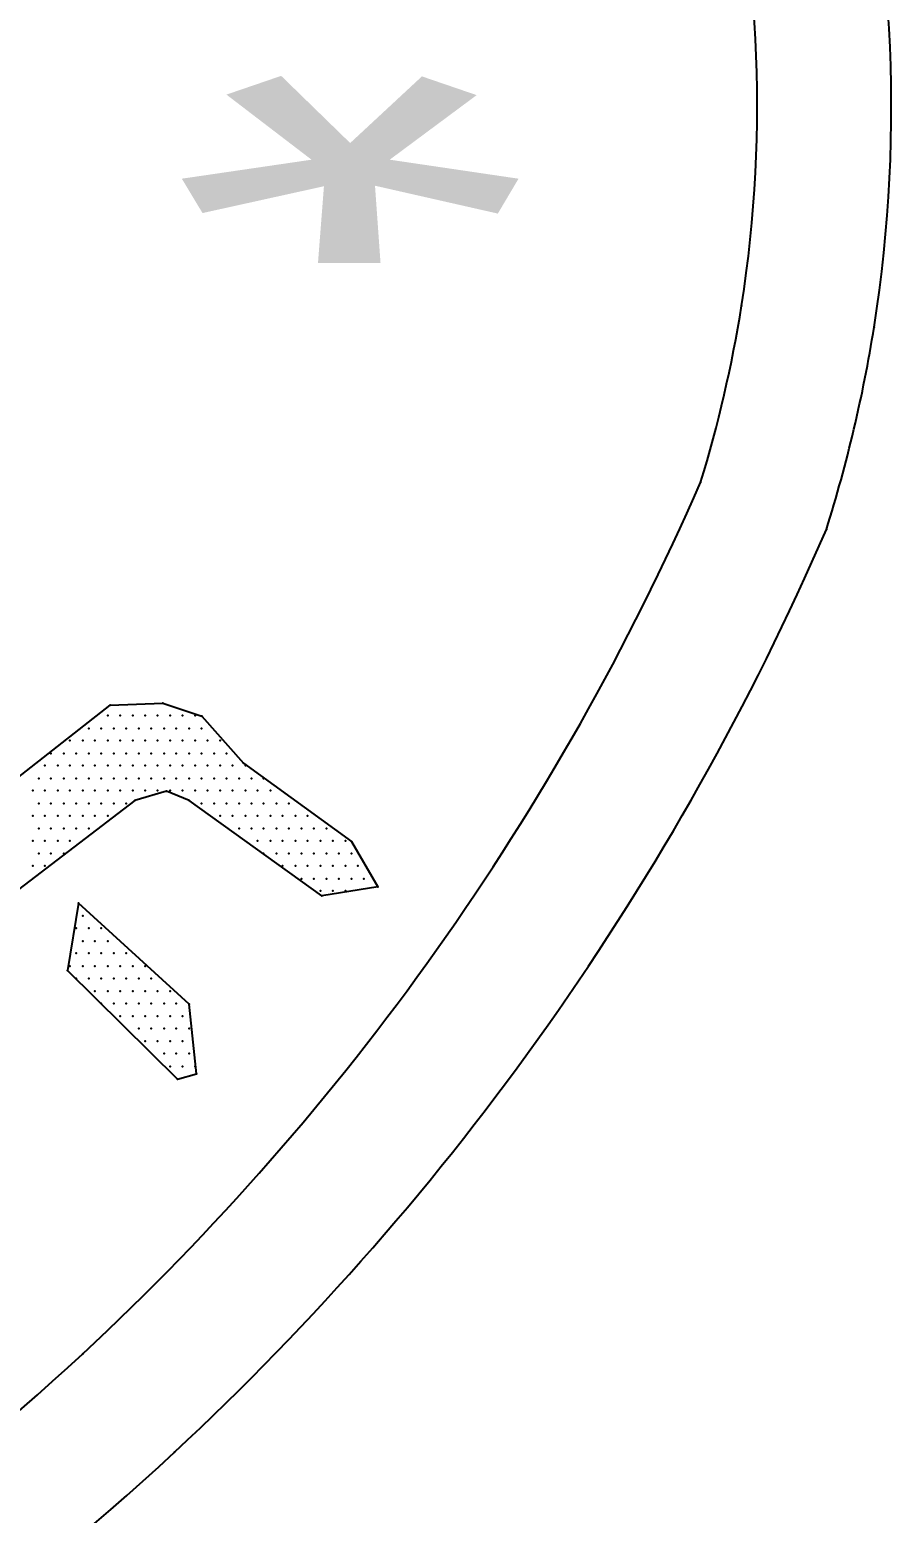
# Model space of a CAD drawing. Extents: x 204392 to 206166, y 706239 to 707835.
# Drawn here: x 204799.09 to 204813.98, y 707711.98 to 707737.6 of the extents above; entities that cross this region are included whole.
import ezdxf
from ezdxf.enums import TextEntityAlignment as Align

# ---------------------------------------------------------------- set-up
doc = ezdxf.new("R2010")
doc.units = 0
doc.header["$LTSCALE"] = 7
doc.header["$MEASUREMENT"] = 0
doc.layers.add('FNCP001', color=2, linetype='Continuous')
doc.layers.add('KOTERET', color=1, linetype='Continuous')

# ---------------------------------------------------------------- blocks, each defined once
blk = doc.blocks.new('elips')
at = {"layer": 'KOTERET', "color": 1, "linetype": 'Continuous'}
for points in [[(183499.183, 676929.419, 0.06433), (183486.442, 676932.934, 0.055067), (183475.12, 676933.272, 0.081051), (183461.745, 676930.522, 0.05642), (183453.274, 676926.141, 0.170965), (183446.76, 676918.546, 0.076819), (183445.768, 676914.054, 0.118306), (183447.357, 676907.208, 0.129737), (183452.434, 676901.439, 0.070189), (183462.373, 676896.203, 0.047922), (183469.826, 676894.308, 0.049022), (183480.493, 676893.543, 0.072792), (183496.095, 676896.245, 0.1248), (183506.346, 676901.851, 0.103709), (183511.977, 676909.816, 0.036886), (183512.389, 676911.563, 0.106536), (183512.104, 676916.688, 0.106243), (183507.037, 676924.426, 0.106919), (183499.183, 676929.419)], [(183470.016, 676895.454, 0.049045), (183480.462, 676894.704, 0.072972), (183495.768, 676897.364, 0.125195), (183505.554, 676902.701, 0.103069), (183510.89, 676910.222, 0.035565), (183511.244, 676911.747, 0.105225), (183511.001, 676916.329, 0.105504), (183506.224, 676923.602, 0.107235), (183498.761, 676928.342, 0.064474), (183486.278, 676931.783, 0.055181), (183475.189, 676932.116, 0.081162), (183462.162, 676929.44, 0.05669), (183453.886, 676925.154, 0.171614), (183447.842, 676918.129, 0.076301), (183446.929, 676914.012, 0.117637), (183448.397, 676907.731, 0.130118), (183453.1, 676902.394, 0.070334), (183462.769, 676897.296, 0.047983), (183470.016, 676895.454)]]:
    blk.add_lwpolyline(points, format="xyb", dxfattribs=at)
at = {"layer": 'KOTERET', "color": 2, "linetype": 'Continuous'}
for points in [[(183504.53, 676907.314), (183505.791, 676908.301)], [(183505.791, 676908.301), (183506.245, 676908.317)], [(183506.245, 676908.317), (183506.583, 676908.206)], [(183505.77, 676908.211), (183505.77, 676908.211)], [(183505.876, 676908.211), (183505.876, 676908.211)], [(183505.987, 676908.211), (183505.987, 676908.211)], [(183506.092, 676908.211), (183506.092, 676908.211)], [(183506.198, 676908.211), (183506.198, 676908.211)], [(183506.309, 676908.211), (183506.309, 676908.211)], [(183506.414, 676908.211), (183506.414, 676908.211)], [(183506.525, 676908.211), (183506.525, 676908.211)], [(183506.583, 676908.206), (183506.942, 676907.799)], [(183505.607, 676908.1), (183505.607, 676908.1)], [(183505.712, 676908.1), (183505.712, 676908.1)], [(183505.823, 676908.1), (183505.823, 676908.1)], [(183505.929, 676908.1), (183505.929, 676908.1)], [(183506.039, 676908.1), (183506.039, 676908.1)], [(183506.145, 676908.1), (183506.145, 676908.1)], [(183506.256, 676908.1), (183506.256, 676908.1)], [(183506.361, 676908.1), (183506.361, 676908.1)], [(183506.472, 676908.1), (183506.472, 676908.1)], [(183506.578, 676908.1), (183506.578, 676908.1)], [(183505.443, 676907.995), (183505.443, 676907.995)], [(183505.554, 676907.995), (183505.554, 676907.995)], [(183505.659, 676907.995), (183505.659, 676907.995)], [(183505.77, 676907.995), (183505.77, 676907.995)], [(183505.876, 676907.995), (183505.876, 676907.995)], [(183505.987, 676907.995), (183505.987, 676907.995)], [(183506.092, 676907.995), (183506.092, 676907.995)], [(183506.198, 676907.995), (183506.198, 676907.995)], [(183506.309, 676907.995), (183506.309, 676907.995)], [(183506.414, 676907.995), (183506.414, 676907.995)], [(183506.525, 676907.995), (183506.525, 676907.995)], [(183506.631, 676907.995), (183506.631, 676907.995)], [(183506.741, 676907.995), (183506.741, 676907.995)], [(183505.227, 676907.778), (183505.227, 676907.778)], [(183505.279, 676907.884), (183505.279, 676907.884)], [(183505.337, 676907.778), (183505.337, 676907.778)], [(183505.39, 676907.884), (183505.39, 676907.884)], [(183505.443, 676907.778), (183505.443, 676907.778)], [(183505.496, 676907.884), (183505.496, 676907.884)], [(183505.554, 676907.778), (183505.554, 676907.778)], [(183505.607, 676907.884), (183505.607, 676907.884)], [(183505.659, 676907.778), (183505.659, 676907.778)], [(183505.712, 676907.884), (183505.712, 676907.884)], [(183505.77, 676907.778), (183505.77, 676907.778)], [(183505.823, 676907.884), (183505.823, 676907.884)], [(183505.876, 676907.778), (183505.876, 676907.778)], [(183505.929, 676907.884), (183505.929, 676907.884)], [(183505.987, 676907.778), (183505.987, 676907.778)], [(183506.039, 676907.884), (183506.039, 676907.884)], [(183506.092, 676907.778), (183506.092, 676907.778)], [(183506.145, 676907.884), (183506.145, 676907.884)], [(183506.198, 676907.778), (183506.198, 676907.778)], [(183506.256, 676907.884), (183506.256, 676907.884)], [(183506.309, 676907.778), (183506.309, 676907.778)], [(183506.361, 676907.884), (183506.361, 676907.884)], [(183506.414, 676907.778), (183506.414, 676907.778)], [(183506.472, 676907.884), (183506.472, 676907.884)], [(183506.525, 676907.778), (183506.525, 676907.778)], [(183506.578, 676907.884), (183506.578, 676907.884)], [(183506.631, 676907.778), (183506.631, 676907.778)], [(183506.689, 676907.884), (183506.689, 676907.884)], [(183506.741, 676907.778), (183506.741, 676907.778)], [(183506.794, 676907.884), (183506.794, 676907.884)], [(183506.847, 676907.778), (183506.847, 676907.778)], [(183506.942, 676907.799), (183507.876, 676907.124)], [(183506.958, 676907.778), (183506.958, 676907.778)], [(183505.174, 676907.667), (183505.174, 676907.667)], [(183505.279, 676907.667), (183505.279, 676907.667)], [(183505.39, 676907.667), (183505.39, 676907.667)], [(183505.496, 676907.667), (183505.496, 676907.667)], [(183505.607, 676907.667), (183505.607, 676907.667)], [(183505.712, 676907.667), (183505.712, 676907.667)], [(183505.823, 676907.667), (183505.823, 676907.667)], [(183505.929, 676907.667), (183505.929, 676907.667)], [(183506.039, 676907.667), (183506.039, 676907.667)], [(183506.145, 676907.667), (183506.145, 676907.667)], [(183506.256, 676907.667), (183506.256, 676907.667)], [(183506.361, 676907.667), (183506.361, 676907.667)], [(183506.472, 676907.667), (183506.472, 676907.667)], [(183506.578, 676907.667), (183506.578, 676907.667)], [(183506.689, 676907.667), (183506.689, 676907.667)], [(183506.794, 676907.667), (183506.794, 676907.667)], [(183506.905, 676907.667), (183506.905, 676907.667)], [(183507.011, 676907.667), (183507.011, 676907.667)], [(183507.116, 676907.667), (183507.116, 676907.667)], [(183505.121, 676907.562), (183505.121, 676907.562)], [(183505.227, 676907.562), (183505.227, 676907.562)], [(183505.337, 676907.562), (183505.337, 676907.562)], [(183505.443, 676907.562), (183505.443, 676907.562)], [(183505.554, 676907.562), (183505.554, 676907.562)], [(183505.659, 676907.562), (183505.659, 676907.562)], [(183505.77, 676907.562), (183505.77, 676907.562)], [(183505.876, 676907.562), (183505.876, 676907.562)], [(183505.987, 676907.562), (183505.987, 676907.562)], [(183506.277, 676907.557), (183506.003, 676907.477)], [(183506.092, 676907.562), (183506.092, 676907.562)], [(183506.198, 676907.562), (183506.198, 676907.562)], [(183506.472, 676907.477), (183506.277, 676907.557)], [(183506.309, 676907.562), (183506.309, 676907.562)], [(183506.414, 676907.562), (183506.414, 676907.562)], [(183506.525, 676907.562), (183506.525, 676907.562)], [(183506.631, 676907.562), (183506.631, 676907.562)], [(183506.741, 676907.562), (183506.741, 676907.562)], [(183506.847, 676907.562), (183506.847, 676907.562)], [(183506.958, 676907.562), (183506.958, 676907.562)], [(183507.063, 676907.562), (183507.063, 676907.562)], [(183507.174, 676907.562), (183507.174, 676907.562)], [(183506.003, 676907.477), (183504.419, 676906.269)], [(183505.174, 676907.451), (183505.174, 676907.451)], [(183505.279, 676907.451), (183505.279, 676907.451)], [(183505.39, 676907.451), (183505.39, 676907.451)], [(183505.496, 676907.451), (183505.496, 676907.451)], [(183505.607, 676907.451), (183505.607, 676907.451)], [(183505.712, 676907.451), (183505.712, 676907.451)], [(183505.823, 676907.451), (183505.823, 676907.451)], [(183505.929, 676907.451), (183505.929, 676907.451)], [(183507.618, 676906.654), (183506.472, 676907.477)], [(183506.578, 676907.451), (183506.578, 676907.451)], [(183506.689, 676907.451), (183506.689, 676907.451)], [(183506.794, 676907.451), (183506.794, 676907.451)], [(183506.905, 676907.451), (183506.905, 676907.451)], [(183507.011, 676907.451), (183507.011, 676907.451)], [(183507.116, 676907.451), (183507.116, 676907.451)], [(183507.227, 676907.451), (183507.227, 676907.451)], [(183507.333, 676907.451), (183507.333, 676907.451)], [(183505.121, 676907.345), (183505.121, 676907.345)], [(183505.227, 676907.345), (183505.227, 676907.345)], [(183505.337, 676907.345), (183505.337, 676907.345)], [(183505.443, 676907.345), (183505.443, 676907.345)], [(183505.554, 676907.345), (183505.554, 676907.345)], [(183505.659, 676907.345), (183505.659, 676907.345)], [(183505.77, 676907.345), (183505.77, 676907.345)], [(183506.741, 676907.345), (183506.741, 676907.345)], [(183506.847, 676907.345), (183506.847, 676907.345)], [(183506.958, 676907.345), (183506.958, 676907.345)], [(183507.063, 676907.345), (183507.063, 676907.345)], [(183507.174, 676907.345), (183507.174, 676907.345)], [(183507.28, 676907.345), (183507.28, 676907.345)], [(183507.391, 676907.345), (183507.391, 676907.345)], [(183507.496, 676907.345), (183507.496, 676907.345)], [(183505.121, 676907.129), (183505.121, 676907.129)], [(183505.174, 676907.235), (183505.174, 676907.235)], [(183505.227, 676907.129), (183505.227, 676907.129)], [(183505.279, 676907.235), (183505.279, 676907.235)], [(183505.337, 676907.129), (183505.337, 676907.129)], [(183505.39, 676907.235), (183505.39, 676907.235)], [(183505.443, 676907.129), (183505.443, 676907.129)], [(183505.496, 676907.235), (183505.496, 676907.235)], [(183505.607, 676907.235), (183505.607, 676907.235)], [(183506.905, 676907.235), (183506.905, 676907.235)], [(183507.011, 676907.235), (183507.011, 676907.235)], [(183507.063, 676907.129), (183507.063, 676907.129)], [(183507.116, 676907.235), (183507.116, 676907.235)], [(183507.174, 676907.129), (183507.174, 676907.129)], [(183507.227, 676907.235), (183507.227, 676907.235)], [(183507.28, 676907.129), (183507.28, 676907.129)], [(183507.333, 676907.235), (183507.333, 676907.235)], [(183507.391, 676907.129), (183507.391, 676907.129)], [(183507.443, 676907.235), (183507.443, 676907.235)], [(183507.496, 676907.129), (183507.496, 676907.129)], [(183507.549, 676907.235), (183507.549, 676907.235)], [(183507.607, 676907.129), (183507.607, 676907.129)], [(183507.66, 676907.235), (183507.66, 676907.235)], [(183507.713, 676907.129), (183507.713, 676907.129)], [(183507.823, 676907.129), (183507.823, 676907.129)], [(183505.174, 676907.018), (183505.174, 676907.018)], [(183505.279, 676907.018), (183505.279, 676907.018)], [(183505.39, 676907.018), (183505.39, 676907.018)], [(183507.116, 676907.018), (183507.116, 676907.018)], [(183507.227, 676907.018), (183507.227, 676907.018)], [(183507.333, 676907.018), (183507.333, 676907.018)], [(183507.443, 676907.018), (183507.443, 676907.018)], [(183507.549, 676907.018), (183507.549, 676907.018)], [(183507.66, 676907.018), (183507.66, 676907.018)], [(183507.765, 676907.018), (183507.765, 676907.018)], [(183507.876, 676907.124), (183508.103, 676906.733)], [(183507.876, 676907.018), (183507.876, 676907.018)], [(183505.121, 676906.913), (183505.121, 676906.913)], [(183505.227, 676906.913), (183505.227, 676906.913)], [(183507.28, 676906.913), (183507.28, 676906.913)], [(183507.391, 676906.913), (183507.391, 676906.913)], [(183507.496, 676906.913), (183507.496, 676906.913)], [(183507.607, 676906.913), (183507.607, 676906.913)], [(183507.713, 676906.913), (183507.713, 676906.913)], [(183507.823, 676906.913), (183507.823, 676906.913)], [(183507.929, 676906.913), (183507.929, 676906.913)], [(183507.443, 676906.802), (183507.443, 676906.802)], [(183507.549, 676906.802), (183507.549, 676906.802)], [(183507.66, 676906.802), (183507.66, 676906.802)], [(183507.765, 676906.802), (183507.765, 676906.802)], [(183507.876, 676906.802), (183507.876, 676906.802)], [(183507.982, 676906.802), (183507.982, 676906.802)], [(183507.607, 676906.696), (183507.607, 676906.696)], [(183508.103, 676906.733), (183507.618, 676906.654)], [(183507.713, 676906.696), (183507.713, 676906.696)], [(183507.823, 676906.696), (183507.823, 676906.696)], [(183505.517, 676906.591), (183505.422, 676906.01)], [(183506.472, 676905.72), (183505.517, 676906.591)], [(183505.496, 676906.374), (183505.496, 676906.374)], [(183505.554, 676906.48), (183505.554, 676906.48)], [(183505.607, 676906.374), (183505.607, 676906.374)], [(183505.712, 676906.374), (183505.712, 676906.374)], [(183505.554, 676906.263), (183505.554, 676906.263)], [(183505.659, 676906.263), (183505.659, 676906.263)], [(183505.77, 676906.263), (183505.77, 676906.263)], [(183505.496, 676906.158), (183505.496, 676906.158)], [(183505.607, 676906.158), (183505.607, 676906.158)], [(183505.712, 676906.158), (183505.712, 676906.158)], [(183505.823, 676906.158), (183505.823, 676906.158)], [(183505.929, 676906.158), (183505.929, 676906.158)], [(183505.422, 676906.01), (183506.372, 676905.071)], [(183505.443, 676906.047), (183505.443, 676906.047)], [(183505.554, 676906.047), (183505.554, 676906.047)], [(183505.659, 676906.047), (183505.659, 676906.047)], [(183505.77, 676906.047), (183505.77, 676906.047)], [(183505.876, 676906.047), (183505.876, 676906.047)], [(183505.987, 676906.047), (183505.987, 676906.047)], [(183506.092, 676906.047), (183506.092, 676906.047)], [(183505.496, 676905.941), (183505.496, 676905.941)], [(183505.607, 676905.941), (183505.607, 676905.941)], [(183505.712, 676905.941), (183505.712, 676905.941)], [(183505.823, 676905.941), (183505.823, 676905.941)], [(183505.929, 676905.941), (183505.929, 676905.941)], [(183506.039, 676905.941), (183506.039, 676905.941)], [(183506.145, 676905.941), (183506.145, 676905.941)], [(183505.659, 676905.831), (183505.659, 676905.831)], [(183505.712, 676905.725), (183505.712, 676905.725)], [(183505.77, 676905.831), (183505.77, 676905.831)], [(183505.823, 676905.725), (183505.823, 676905.725)], [(183505.876, 676905.831), (183505.876, 676905.831)], [(183505.929, 676905.725), (183505.929, 676905.725)], [(183505.987, 676905.831), (183505.987, 676905.831)], [(183506.039, 676905.725), (183506.039, 676905.725)], [(183506.092, 676905.831), (183506.092, 676905.831)], [(183506.145, 676905.725), (183506.145, 676905.725)], [(183506.198, 676905.831), (183506.198, 676905.831)], [(183506.256, 676905.725), (183506.256, 676905.725)], [(183506.309, 676905.831), (183506.309, 676905.831)], [(183506.361, 676905.725), (183506.361, 676905.725)], [(183506.536, 676905.118), (183506.472, 676905.72)], [(183505.876, 676905.614), (183505.876, 676905.614)], [(183505.987, 676905.614), (183505.987, 676905.614)], [(183506.092, 676905.614), (183506.092, 676905.614)], [(183506.198, 676905.614), (183506.198, 676905.614)], [(183506.309, 676905.614), (183506.309, 676905.614)], [(183506.414, 676905.614), (183506.414, 676905.614)], [(183506.039, 676905.509), (183506.039, 676905.509)], [(183506.145, 676905.509), (183506.145, 676905.509)], [(183506.256, 676905.509), (183506.256, 676905.509)], [(183506.361, 676905.509), (183506.361, 676905.509)], [(183506.472, 676905.509), (183506.472, 676905.509)], [(183506.092, 676905.398), (183506.092, 676905.398)], [(183506.198, 676905.398), (183506.198, 676905.398)], [(183506.309, 676905.398), (183506.309, 676905.398)], [(183506.414, 676905.398), (183506.414, 676905.398)], [(183506.256, 676905.292), (183506.256, 676905.292)], [(183506.361, 676905.292), (183506.361, 676905.292)], [(183506.472, 676905.292), (183506.472, 676905.292)], [(183506.309, 676905.181), (183506.309, 676905.181)], [(183506.372, 676905.071), (183506.536, 676905.118)], [(183506.414, 676905.181), (183506.414, 676905.181)], [(183506.525, 676905.181), (183506.525, 676905.181)]]:
    blk.add_lwpolyline(points, dxfattribs=at)
at = {"layer": 'KOTERET', "color": 1}
for p in [(183511.244, 676911.747), (183512.389, 676911.563), (183510.89, 676910.222), (183511.977, 676909.816), (183505.791, 676908.301), (183505.791, 676908.301), (183506.245, 676908.317), (183506.245, 676908.317), (183505.77, 676908.211), (183505.77, 676908.211), (183505.876, 676908.211), (183505.876, 676908.211), (183505.987, 676908.211), (183505.987, 676908.211), (183506.092, 676908.211), (183506.092, 676908.211), (183506.198, 676908.211), (183506.198, 676908.211), (183506.309, 676908.211), (183506.309, 676908.211), (183506.414, 676908.211), (183506.414, 676908.211), (183506.525, 676908.211), (183506.525, 676908.211), (183506.583, 676908.206), (183506.583, 676908.206), (183505.607, 676908.1), (183505.607, 676908.1), (183505.712, 676908.1), (183505.712, 676908.1), (183505.823, 676908.1), (183505.823, 676908.1), (183505.929, 676908.1), (183505.929, 676908.1), (183506.039, 676908.1), (183506.039, 676908.1), (183506.145, 676908.1), (183506.145, 676908.1), (183506.256, 676908.1), (183506.256, 676908.1), (183506.361, 676908.1), (183506.361, 676908.1), (183506.472, 676908.1), (183506.472, 676908.1), (183506.578, 676908.1), (183506.578, 676908.1), (183505.443, 676907.995), (183505.443, 676907.995), (183505.554, 676907.995), (183505.554, 676907.995), (183505.659, 676907.995), (183505.659, 676907.995), (183505.77, 676907.995), (183505.77, 676907.995), (183505.876, 676907.995), (183505.876, 676907.995), (183505.987, 676907.995), (183505.987, 676907.995), (183506.092, 676907.995), (183506.092, 676907.995), (183506.198, 676907.995), (183506.198, 676907.995), (183506.309, 676907.995), (183506.309, 676907.995), (183506.414, 676907.995), (183506.414, 676907.995), (183506.525, 676907.995), (183506.525, 676907.995), (183506.631, 676907.995), (183506.631, 676907.995), (183506.741, 676907.995), (183506.741, 676907.995), (183505.227, 676907.778), (183505.227, 676907.778), (183505.279, 676907.884), (183505.279, 676907.884), (183505.337, 676907.778), (183505.337, 676907.778), (183505.39, 676907.884), (183505.39, 676907.884), (183505.443, 676907.778), (183505.443, 676907.778), (183505.496, 676907.884), (183505.496, 676907.884), (183505.554, 676907.778), (183505.554, 676907.778), (183505.607, 676907.884), (183505.607, 676907.884), (183505.659, 676907.778), (183505.659, 676907.778), (183505.712, 676907.884), (183505.712, 676907.884), (183505.77, 676907.778), (183505.77, 676907.778), (183505.823, 676907.884), (183505.823, 676907.884), (183505.876, 676907.778), (183505.876, 676907.778), (183505.929, 676907.884), (183505.929, 676907.884), (183505.987, 676907.778), (183505.987, 676907.778), (183506.039, 676907.884), (183506.039, 676907.884), (183506.092, 676907.778), (183506.092, 676907.778), (183506.145, 676907.884), (183506.145, 676907.884), (183506.198, 676907.778), (183506.198, 676907.778), (183506.256, 676907.884), (183506.256, 676907.884), (183506.309, 676907.778), (183506.309, 676907.778), (183506.361, 676907.884), (183506.361, 676907.884), (183506.414, 676907.778), (183506.414, 676907.778), (183506.472, 676907.884), (183506.472, 676907.884), (183506.525, 676907.778), (183506.525, 676907.778), (183506.578, 676907.884), (183506.578, 676907.884), (183506.631, 676907.778), (183506.631, 676907.778), (183506.689, 676907.884), (183506.689, 676907.884), (183506.741, 676907.778), (183506.741, 676907.778), (183506.794, 676907.884), (183506.794, 676907.884), (183506.847, 676907.778), (183506.847, 676907.778), (183506.942, 676907.799), (183506.942, 676907.799), (183506.958, 676907.778), (183506.958, 676907.778), (183505.174, 676907.667), (183505.174, 676907.667), (183505.279, 676907.667), (183505.279, 676907.667), (183505.39, 676907.667), (183505.39, 676907.667), (183505.496, 676907.667), (183505.496, 676907.667), (183505.607, 676907.667), (183505.607, 676907.667), (183505.712, 676907.667), (183505.712, 676907.667), (183505.823, 676907.667), (183505.823, 676907.667), (183505.929, 676907.667), (183505.929, 676907.667), (183506.039, 676907.667), (183506.039, 676907.667), (183506.145, 676907.667), (183506.145, 676907.667), (183506.256, 676907.667), (183506.256, 676907.667), (183506.361, 676907.667), (183506.361, 676907.667), (183506.472, 676907.667), (183506.472, 676907.667), (183506.578, 676907.667), (183506.578, 676907.667), (183506.689, 676907.667), (183506.689, 676907.667), (183506.794, 676907.667), (183506.794, 676907.667), (183506.905, 676907.667), (183506.905, 676907.667), (183507.011, 676907.667), (183507.011, 676907.667), (183507.116, 676907.667), (183507.116, 676907.667), (183505.121, 676907.562), (183505.121, 676907.562), (183505.227, 676907.562), (183505.227, 676907.562), (183505.337, 676907.562), (183505.337, 676907.562), (183505.443, 676907.562), (183505.443, 676907.562), (183505.554, 676907.562), (183505.554, 676907.562), (183505.659, 676907.562), (183505.659, 676907.562), (183505.77, 676907.562), (183505.77, 676907.562), (183505.876, 676907.562), (183505.876, 676907.562), (183505.987, 676907.562), (183505.987, 676907.562), (183506.092, 676907.562), (183506.092, 676907.562), (183506.198, 676907.562), (183506.198, 676907.562), (183506.277, 676907.557), (183506.277, 676907.557), (183506.309, 676907.562), (183506.309, 676907.562), (183506.414, 676907.562), (183506.414, 676907.562), (183506.525, 676907.562), (183506.525, 676907.562), (183506.631, 676907.562), (183506.631, 676907.562), (183506.741, 676907.562), (183506.741, 676907.562), (183506.847, 676907.562), (183506.847, 676907.562), (183506.958, 676907.562), (183506.958, 676907.562), (183507.063, 676907.562), (183507.063, 676907.562), (183507.174, 676907.562), (183507.174, 676907.562), (183505.174, 676907.451), (183505.174, 676907.451), (183505.279, 676907.451), (183505.279, 676907.451), (183505.39, 676907.451), (183505.39, 676907.451), (183505.496, 676907.451), (183505.496, 676907.451), (183505.607, 676907.451), (183505.607, 676907.451), (183505.712, 676907.451), (183505.712, 676907.451), (183505.823, 676907.451), (183505.823, 676907.451), (183505.929, 676907.451), (183505.929, 676907.451), (183506.003, 676907.477), (183506.003, 676907.477), (183506.472, 676907.477), (183506.472, 676907.477), (183506.578, 676907.451), (183506.578, 676907.451), (183506.689, 676907.451), (183506.689, 676907.451), (183506.794, 676907.451), (183506.794, 676907.451), (183506.905, 676907.451), (183506.905, 676907.451), (183507.011, 676907.451), (183507.011, 676907.451), (183507.116, 676907.451), (183507.116, 676907.451), (183507.227, 676907.451), (183507.227, 676907.451), (183507.333, 676907.451), (183507.333, 676907.451), (183505.121, 676907.345), (183505.121, 676907.345), (183505.227, 676907.345), (183505.227, 676907.345), (183505.337, 676907.345), (183505.337, 676907.345), (183505.443, 676907.345), (183505.443, 676907.345), (183505.554, 676907.345), (183505.554, 676907.345), (183505.659, 676907.345), (183505.659, 676907.345), (183505.77, 676907.345), (183505.77, 676907.345), (183506.741, 676907.345), (183506.741, 676907.345), (183506.847, 676907.345), (183506.847, 676907.345), (183506.958, 676907.345), (183506.958, 676907.345), (183507.063, 676907.345), (183507.063, 676907.345), (183507.174, 676907.345), (183507.174, 676907.345), (183507.28, 676907.345), (183507.28, 676907.345), (183507.391, 676907.345), (183507.391, 676907.345), (183507.496, 676907.345), (183507.496, 676907.345), (183505.121, 676907.129), (183505.121, 676907.129), (183505.174, 676907.235), (183505.174, 676907.235), (183505.227, 676907.129), (183505.227, 676907.129), (183505.279, 676907.235), (183505.279, 676907.235), (183505.337, 676907.129), (183505.337, 676907.129), (183505.39, 676907.235), (183505.39, 676907.235), (183505.443, 676907.129), (183505.443, 676907.129), (183505.496, 676907.235), (183505.496, 676907.235), (183505.607, 676907.235), (183505.607, 676907.235), (183506.905, 676907.235), (183506.905, 676907.235), (183507.011, 676907.235), (183507.011, 676907.235), (183507.063, 676907.129), (183507.063, 676907.129), (183507.116, 676907.235), (183507.116, 676907.235), (183507.174, 676907.129), (183507.174, 676907.129), (183507.227, 676907.235), (183507.227, 676907.235), (183507.28, 676907.129), (183507.28, 676907.129), (183507.333, 676907.235), (183507.333, 676907.235), (183507.391, 676907.129), (183507.391, 676907.129), (183507.443, 676907.235), (183507.443, 676907.235), (183507.496, 676907.129), (183507.496, 676907.129), (183507.549, 676907.235), (183507.549, 676907.235), (183507.607, 676907.129), (183507.607, 676907.129), (183507.66, 676907.235), (183507.66, 676907.235), (183507.713, 676907.129), (183507.713, 676907.129), (183507.823, 676907.129), (183507.823, 676907.129), (183505.174, 676907.018), (183505.174, 676907.018), (183505.279, 676907.018), (183505.279, 676907.018), (183505.39, 676907.018), (183505.39, 676907.018), (183507.116, 676907.018), (183507.116, 676907.018), (183507.227, 676907.018), (183507.227, 676907.018), (183507.333, 676907.018), (183507.333, 676907.018), (183507.443, 676907.018), (183507.443, 676907.018), (183507.549, 676907.018), (183507.549, 676907.018), (183507.66, 676907.018), (183507.66, 676907.018), (183507.765, 676907.018), (183507.765, 676907.018), (183507.876, 676907.124), (183507.876, 676907.124), (183507.876, 676907.018), (183507.876, 676907.018), (183505.121, 676906.913), (183505.121, 676906.913), (183505.227, 676906.913), (183505.227, 676906.913), (183507.28, 676906.913), (183507.28, 676906.913), (183507.391, 676906.913), (183507.391, 676906.913), (183507.496, 676906.913), (183507.496, 676906.913), (183507.607, 676906.913), (183507.607, 676906.913), (183507.713, 676906.913), (183507.713, 676906.913), (183507.823, 676906.913), (183507.823, 676906.913), (183507.929, 676906.913), (183507.929, 676906.913), (183507.443, 676906.802), (183507.443, 676906.802), (183507.549, 676906.802), (183507.549, 676906.802), (183507.66, 676906.802), (183507.66, 676906.802), (183507.765, 676906.802), (183507.765, 676906.802), (183507.876, 676906.802), (183507.876, 676906.802), (183507.982, 676906.802), (183507.982, 676906.802), (183507.607, 676906.696), (183507.607, 676906.696), (183507.618, 676906.654), (183507.618, 676906.654), (183507.713, 676906.696), (183507.713, 676906.696), (183507.823, 676906.696), (183507.823, 676906.696), (183508.103, 676906.733), (183508.103, 676906.733), (183505.517, 676906.591), (183505.517, 676906.591), (183505.496, 676906.374), (183505.496, 676906.374), (183505.554, 676906.48), (183505.554, 676906.48), (183505.607, 676906.374), (183505.607, 676906.374), (183505.712, 676906.374), (183505.712, 676906.374), (183505.554, 676906.263), (183505.554, 676906.263), (183505.659, 676906.263), (183505.659, 676906.263), (183505.77, 676906.263), (183505.77, 676906.263), (183505.496, 676906.158), (183505.496, 676906.158), (183505.607, 676906.158), (183505.607, 676906.158), (183505.712, 676906.158), (183505.712, 676906.158), (183505.823, 676906.158), (183505.823, 676906.158), (183505.929, 676906.158), (183505.929, 676906.158), (183505.422, 676906.01), (183505.422, 676906.01), (183505.443, 676906.047), (183505.443, 676906.047), (183505.554, 676906.047), (183505.554, 676906.047), (183505.659, 676906.047), (183505.659, 676906.047), (183505.77, 676906.047), (183505.77, 676906.047), (183505.876, 676906.047), (183505.876, 676906.047), (183505.987, 676906.047), (183505.987, 676906.047), (183506.092, 676906.047), (183506.092, 676906.047), (183505.496, 676905.941), (183505.496, 676905.941), (183505.607, 676905.941), (183505.607, 676905.941), (183505.712, 676905.941), (183505.712, 676905.941), (183505.823, 676905.941), (183505.823, 676905.941), (183505.929, 676905.941), (183505.929, 676905.941), (183506.039, 676905.941), (183506.039, 676905.941), (183506.145, 676905.941), (183506.145, 676905.941), (183505.659, 676905.831), (183505.659, 676905.831), (183505.712, 676905.725), (183505.712, 676905.725), (183505.77, 676905.831), (183505.77, 676905.831), (183505.823, 676905.725), (183505.823, 676905.725), (183505.876, 676905.831), (183505.876, 676905.831), (183505.929, 676905.725), (183505.929, 676905.725), (183505.987, 676905.831), (183505.987, 676905.831), (183506.039, 676905.725), (183506.039, 676905.725), (183506.092, 676905.831), (183506.092, 676905.831), (183506.145, 676905.725), (183506.145, 676905.725), (183506.198, 676905.831), (183506.198, 676905.831), (183506.256, 676905.725), (183506.256, 676905.725), (183506.309, 676905.831), (183506.309, 676905.831), (183506.361, 676905.725), (183506.361, 676905.725), (183506.472, 676905.72), (183506.472, 676905.72), (183505.876, 676905.614), (183505.876, 676905.614), (183505.987, 676905.614), (183505.987, 676905.614), (183506.092, 676905.614), (183506.092, 676905.614), (183506.198, 676905.614), (183506.198, 676905.614), (183506.309, 676905.614), (183506.309, 676905.614), (183506.414, 676905.614), (183506.414, 676905.614), (183506.039, 676905.509), (183506.039, 676905.509), (183506.145, 676905.509), (183506.145, 676905.509), (183506.256, 676905.509), (183506.256, 676905.509), (183506.361, 676905.509), (183506.361, 676905.509), (183506.472, 676905.509), (183506.472, 676905.509), (183506.092, 676905.398), (183506.092, 676905.398), (183506.198, 676905.398), (183506.198, 676905.398), (183506.309, 676905.398), (183506.309, 676905.398), (183506.414, 676905.398), (183506.414, 676905.398), (183506.256, 676905.292), (183506.256, 676905.292), (183506.361, 676905.292), (183506.361, 676905.292), (183506.472, 676905.292), (183506.472, 676905.292), (183506.309, 676905.181), (183506.309, 676905.181), (183506.414, 676905.181), (183506.414, 676905.181), (183506.525, 676905.181), (183506.525, 676905.181), (183506.536, 676905.118), (183506.536, 676905.118), (183506.372, 676905.071), (183506.372, 676905.071), (183505.554, 676902.701), (183506.346, 676901.851)]:
    blk.add_point(p, dxfattribs=at)
at = {"layer": 'KOTERET', "color": 1, "width": 1.5}
blk.add_text('*', height=3.167, rotation=180, dxfattribs=at).set_placement((183509.449, 676915.284), (183506.282, 676915.284), align=Align.FIT)

msp = doc.modelspace()

# ---------------------------------------------------------------- block references
at = {"layer": 'FNCP001', "xscale": 2, "yscale": 2, "zscale": 2}
msp.add_blockref('elips', (-162211.1, -646090.662), dxfattribs=at)

doc.saveas('drawing.dxf')
